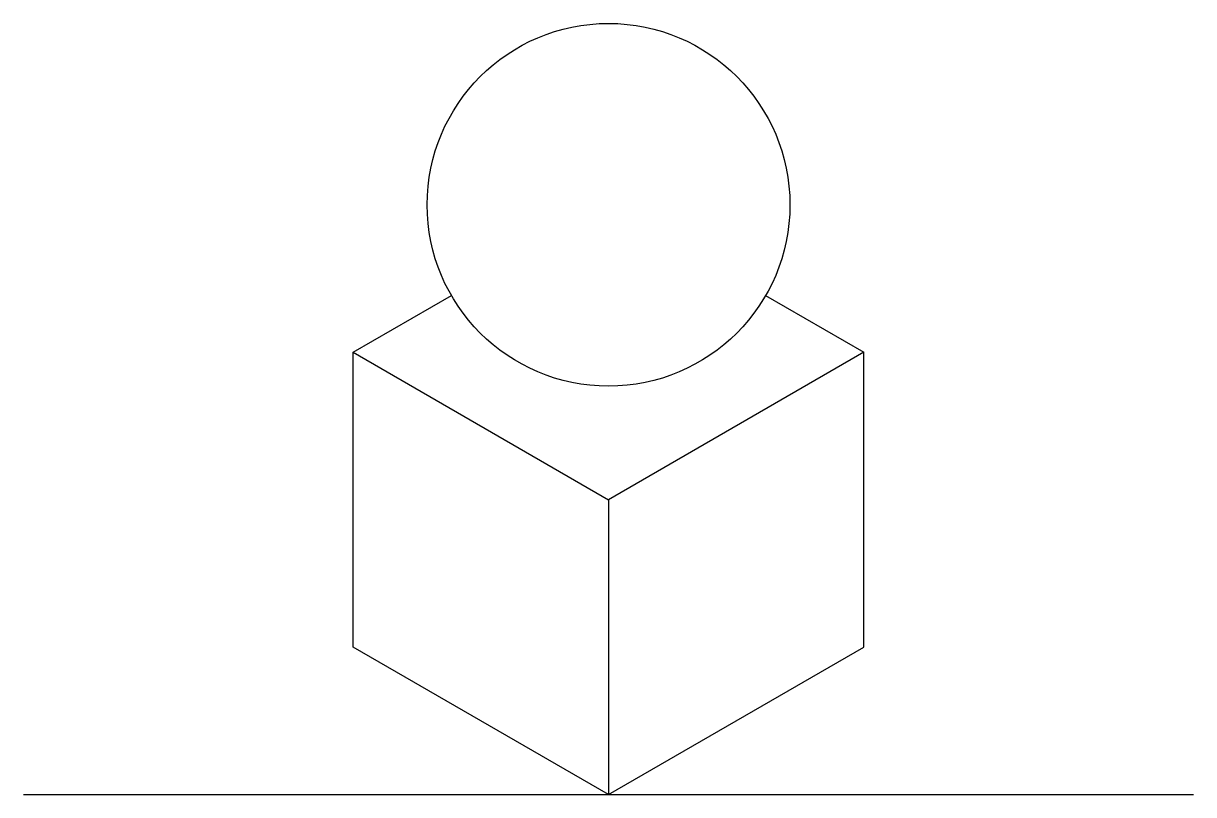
# Paper-space layout 'Layout8' of a CAD drawing. Header units: millimetres. Extents: x 67 to 229, y 41 to 147.
import ezdxf

# ---------------------------------------------------------------- set-up
doc = ezdxf.new("R2010")
doc.units = ezdxf.units.MM

psp = doc.layouts.new('Layout8')

# ---------------------------------------------------------------- linework, layer by layer
for p, q in [((112.91, 101.72), (126.47, 109.54)), ((169.77, 109.54), (183.32, 101.72)), ((112.91, 61.07), (112.91, 101.72)), ((112.91, 101.72), (148.12, 81.39)), ((183.32, 101.72), (148.12, 81.39)), ((183.32, 61.07), (183.32, 101.72)), ((148.12, 81.39), (148.12, 40.74)), ((148.12, 40.74), (112.91, 61.07)), ((148.12, 40.74), (183.32, 61.07)), ((67.49, 40.74), (228.75, 40.74))]:
    psp.add_line(p, q)
psp.add_circle((148.12, 122.04), 25)

doc.saveas('drawing.dxf')
